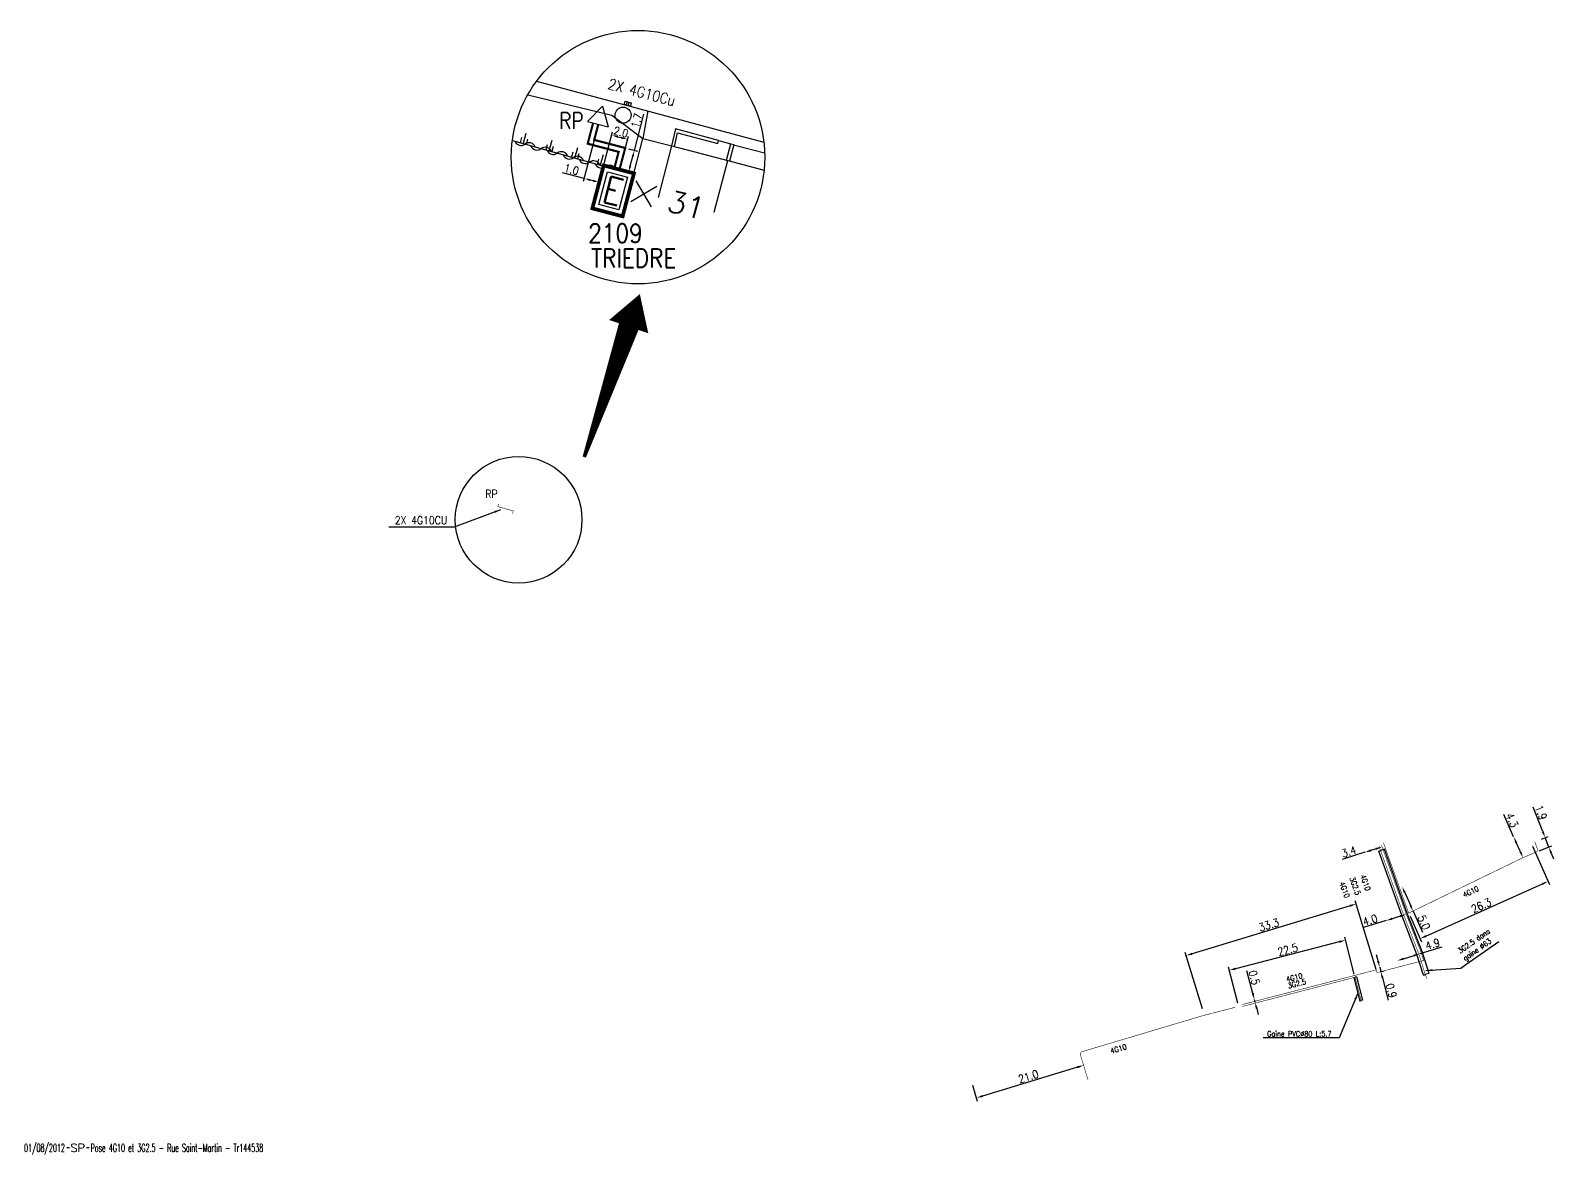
# Model space of a CAD drawing. Header units: millimetres. Extents: x 151012 to 151930, y 112069 to 113000.
# Drawn here: x 151012.1 to 151297.5, y 112261.6 to 112472.1 of the extents above; entities that cross this region are included whole.
import ezdxf
from ezdxf.enums import TextEntityAlignment as Align

# ---------------------------------------------------------------- set-up
doc = ezdxf.new("R2010")
doc.units = ezdxf.units.MM
doc.header["$PDMODE"] = 34
doc.linetypes.add('E_ST_Cu', pattern=[2000, 1000, 1000])
doc.layers.get('0').update_dxf_attribs({"linetype": 'CONTINUOUS'})
doc.layers.get('Defpoints').update_dxf_attribs({"linetype": 'CONTINUOUS'})
for name, color, linetype in [('bb01', 7, 'CONTINUOUS'), ('BB02', 7, 'CONTINUOUS'), ('BB06', 7, 'CONTINUOUS'), ('BB07', 7, 'CONTINUOUS'), ('bf02', 7, 'CONTINUOUS'), ('BF03', 7, 'CONTINUOUS'), ('BH01', 7, 'CONTINUOUS'), ('BH02', 7, 'CONTINUOUS'), ('BR01', 7, 'CONTINUOUS'), ('BR06', 7, 'CONTINUOUS'), ('BR12', 7, 'CONTINUOUS'), ('BR15', 7, 'CONTINUOUS'), ('BR16', 7, 'CONTINUOUS'), ('E_100', 3, 'CONTINUOUS'), ('E_400', 7, 'CONTINUOUS'), ('E_910', 7, 'CONTINUOUS'), ('M_200', 7, 'CONTINUOUS')]:
    doc.layers.add(name, color=color, linetype=linetype)
doc.styles.add('M_ROMANS', font='ROMANS.shx', dxfattribs={"width": 0.75})
doc.styles.get("Standard").update_dxf_attribs({"font": 'romans.shx', "width": 0.85})
doc.dimstyles.get("Standard").update_dxf_attribs({"dimtxt": 1.5, "dimasz": 1.2, "dimexe": 0.625, "dimexo": 0.625, "dimgap": 0.25, "dimtad": 1, "dimdec": 1, "dimzin": 0, "dimdsep": 46, "dimtxsty": 'Standard', "dimcen": -0.5, "dimadec": 0, "dimazin": 0, "dimtfac": 1, "dimtdec": 1, "dimtmove": 0, "dimatfit": 3, "dimfxl": 0, "dimtolj": 1, "dimtzin": 0, "dimarcsym": 0})

# ---------------------------------------------------------------- blocks, each defined once
blk = doc.blocks.new('Br1201')
at = {"color": 0, "linetype": 'Continuous'}
for p, q in [((-1, -0.58), (0, 1.15)), ((0, 1.15), (1, -0.58)), ((-1, -0.58), (1, -0.58))]:
    blk.add_line(p, q, dxfattribs=at)
blk = doc.blocks.new('BR0601')
at = {"color": 0, "linetype": 'Continuous'}
blk.add_circle((0, 0), 0.75, dxfattribs=at)
blk = doc.blocks.new('BR1501')
at = {"color": 0, "linetype": 'Continuous'}
blk.add_lwpolyline([(0.3, -0.15), (-0.3, -0.15), (-0.3, 0.15), (0.3, 0.15)], close=True, dxfattribs=at)
for points in [[(-0.1, 0.15), (-0.1, -0.15)], [(0.1, -0.15), (0.1, 0.15)]]:
    blk.add_lwpolyline(points, dxfattribs=at)
blk = doc.blocks.new('BB0701')
at = {"color": 0, "linetype": 'Continuous'}
for p, q in [((-1, 1), (1, -1)), ((-1, -1), (1, 1))]:
    blk.add_line(p, q, dxfattribs=at)
blk = doc.blocks.new('BH0201')
at = {"color": 0, "linetype": 'Continuous'}
for p, q in [((-0.29, 0.5), (-0.29, 0)), ((0, 1), (0, 0)), ((0.29, 0.5), (0.29, 0))]:
    blk.add_line(p, q, dxfattribs=at)
blk = doc.blocks.new('BF0301')
at = {"color": 0, "linetype": 'Continuous'}
for centre, start, end in [((-0.5, 0.38), 216.8699, 323.1304), ((0.5, -0.37), 36.8699, 143.1303)]:
    blk.add_arc(centre, 0.625, start, end, dxfattribs=at)
blk = doc.blocks.new('*D61')
at = {"layer": 'Defpoints', "color": 0, "linetype": 'Continuous', "transparency": 16777216}
for p in [(151123.55, 112450.12), (151125.27, 112449.66), (151119.52, 112446.86)]:
    blk.add_point(p, dxfattribs=at)
at = {"layer": 'E_100', "color": 0, "linetype": 'Continuous', "lineweight": -2, "transparency": 16777216}
for p, q in [((151125.27, 112449.66), (151127.05, 112456.45)), ((151124.15, 112449.96), (151125.87, 112449.51)), ((151124.51, 112446.79), (151124.96, 112448.5)), ((151120.12, 112446.7), (151124.81, 112445.47))]:
    blk.add_line(p, q, dxfattribs=at)
at = {"layer": 'E_100', "color": 0, "linetype": 'Continuous', "transparency": 16777216}
for points in [[(151124.77, 112448.55), (151125.15, 112448.45), (151125.27, 112449.66)], [(151124.32, 112446.84), (151124.7, 112446.73), (151124.2, 112445.63)]]:
    blk.add_solid(points, dxfattribs=at)
at = {"layer": 'E_100', "color": 0, "linetype": 'Continuous', "transparency": 16777216, "insert": (151125.7, 112455.26), "char_height": 1.5, "attachment_point": 5, "rotation": 75.2664}
blk.add_mtext('\\A1;1.7', dxfattribs=at)
blk = doc.blocks.new('*D62')
at = {"layer": 'Defpoints', "color": 0, "linetype": 'Continuous', "transparency": 16777216}
for p in [(151123.98, 112451.75), (151119.52, 112446.86), (151122.48, 112446.08)]:
    blk.add_point(p, dxfattribs=at)
at = {"layer": 'E_100', "color": 0, "linetype": 'Continuous', "lineweight": -2, "transparency": 16777216}
for p, q in [((151119.68, 112447.46), (151121.17, 112453.14)), ((151122.17, 112452.23), (151122.82, 112452.06)), ((151122.64, 112446.68), (151124.14, 112452.36))]:
    blk.add_line(p, q, dxfattribs=at)
at = {"layer": 'E_100', "color": 0, "linetype": 'Continuous', "transparency": 16777216}
for points in [[(151122.22, 112452.42), (151122.12, 112452.03), (151121.01, 112452.53)], [(151122.87, 112452.25), (151122.76, 112451.86), (151123.98, 112451.75)]]:
    blk.add_solid(points, dxfattribs=at)
at = {"layer": 'E_100', "color": 0, "linetype": 'Continuous', "transparency": 16777216, "insert": (151122.75, 112453.11), "char_height": 1.5, "attachment_point": 5, "rotation": 345.2664}
blk.add_mtext('\\A1;2.0', dxfattribs=at)
blk = doc.blocks.new('*D63')
at = {"layer": 'Defpoints', "color": 0, "linetype": 'Continuous', "transparency": 16777216}
for p in [(151118.52, 112454.58), (151115.85, 112444.42), (151118.65, 112443.69)]:
    blk.add_point(p, dxfattribs=at)
at = {"layer": 'E_100', "color": 0, "linetype": 'Continuous', "lineweight": -2, "transparency": 16777216}
for p, q in [((151118.36, 112453.97), (151115.69, 112443.82)), ((151115.85, 112444.42), (151111.79, 112445.49)), ((151117.49, 112443.99), (151117.01, 112444.12))]:
    blk.add_line(p, q, dxfattribs=at)
at = {"layer": 'E_100', "color": 0, "linetype": 'Continuous', "transparency": 16777216}
for points in [[(151117.06, 112444.31), (151116.96, 112443.93), (151115.85, 112444.42)], [(151117.54, 112444.18), (151117.44, 112443.8), (151118.65, 112443.69)]]:
    blk.add_solid(points, dxfattribs=at)
at = {"layer": 'E_100', "color": 0, "linetype": 'Continuous', "transparency": 16777216, "insert": (151113.49, 112446.08), "char_height": 1.5, "attachment_point": 5, "rotation": 345.2664}
blk.add_mtext('\\A1;1.0', dxfattribs=at)
blk = doc.blocks.new('*U64')
at = {"layer": 'M_200', "color": 0, "linetype": 'Continuous', "const_width": 0.35, "flags": 128}
blk.add_lwpolyline([(2.93, 4.16), (2.93, 0), (0, 0), (0, 4.16)], close=True, dxfattribs=at)
at = {"layer": 'M_200', "color": 0, "linetype": 'Continuous'}
blk.add_lwpolyline([(0.5, 3.66), (2.43, 3.66), (2.43, 0.5), (0.5, 0.5)], close=True, dxfattribs=at)
at = {"layer": 'M_200', "insert": (1.46, 2.08), "char_height": 2.5, "width": 2.928, "attachment_point": 5}
blk.add_mtext('E', dxfattribs=at)
at = {"layer": 'M_200', "color": 0, "linetype": 'Continuous', "width": 0.85}
for tag, p in [('NUM', (2, 17.06)), ('NOM', (2, 10.65))]:
    blk.add_attdef(tag, text='', height=4, dxfattribs=at).set_placement(p, align=Align.MIDDLE)
at = {"layer": 'M_200', "color": 0, "linetype": 'Continuous', "style": 'M_ROMANS', "width": 0.75, "flags": 3}
for tag, p in [('DEF_LEG', (1.87, -2.99)), ('DEF_COUP', (1.87, -5.49)), ('DEF_TYPE', (1.87, -7.99))]:
    blk.add_attdef(tag, text='', height=1.2, dxfattribs=at).set_placement(p, align=Align.MIDDLE)
blk = doc.blocks.new('*D65')
at = {"layer": 'Defpoints', "color": 0, "linetype": 'Continuous', "transparency": 16777216}
for p in [(151209.44, 112278.26), (151188.43, 112275.17), (151189.35, 112272.16)]:
    blk.add_point(p, dxfattribs=at)
at = {"layer": 'E_100', "color": 0, "linetype": 'Continuous', "lineweight": -2, "transparency": 16777216}
for p, q in [((151208.29, 112277.92), (151190.49, 112272.51)), ((151188.62, 112274.57), (151189.53, 112271.56))]:
    blk.add_line(p, q, dxfattribs=at)
at = {"layer": 'E_100', "color": 0, "linetype": 'Continuous', "transparency": 16777216}
for points in [[(151208.23, 112278.11), (151208.35, 112277.72), (151209.44, 112278.26)], [(151190.44, 112272.7), (151190.55, 112272.32), (151189.35, 112272.16)]]:
    blk.add_solid(points, dxfattribs=at)
at = {"layer": 'E_100', "color": 0, "linetype": 'Continuous', "transparency": 16777216, "insert": (151199.1, 112276.17), "char_height": 1.5, "attachment_point": 5, "rotation": 16.89}
blk.add_mtext('\\A1;21.0', dxfattribs=at)
blk = doc.blocks.new('*D66')
at = {"layer": 'Defpoints', "color": 0, "linetype": 'Continuous', "transparency": 16777216}
for p in [(151228.67, 112298.82), (151264.44, 112295.64), (151231.88, 112288.24)]:
    blk.add_point(p, dxfattribs=at)
at = {"layer": 'E_100', "color": 0, "linetype": 'Continuous', "lineweight": -2, "transparency": 16777216}
for p, q in [((151264.26, 112296.24), (151260.35, 112309.09)), ((151259.39, 112308.15), (151229.82, 112299.17)), ((151231.7, 112288.84), (151228.49, 112299.42))]:
    blk.add_line(p, q, dxfattribs=at)
at = {"layer": 'E_100', "color": 0, "linetype": 'Continuous', "transparency": 16777216}
for points in [[(151259.33, 112308.34), (151259.44, 112307.96), (151260.53, 112308.5)], [(151229.76, 112299.36), (151229.88, 112298.98), (151228.67, 112298.82)]]:
    blk.add_solid(points, dxfattribs=at)
at = {"layer": 'E_100', "color": 0, "linetype": 'Continuous', "transparency": 16777216, "insert": (151244.16, 112304.57), "char_height": 1.5, "attachment_point": 5, "rotation": 16.89}
blk.add_mtext('\\A1;33.3', dxfattribs=at)
blk = doc.blocks.new('*D67')
at = {"layer": 'Defpoints', "color": 0, "linetype": 'Continuous', "transparency": 16777216}
for p in [(151264.44, 112295.64), (151264.93, 112296.65), (151264.93, 112296.65)]:
    blk.add_point(p, dxfattribs=at)
at = {"layer": 'E_100', "color": 0, "linetype": 'Continuous', "lineweight": -2, "transparency": 16777216}
for p, q in [((151264.63, 112297.81), (151264.33, 112298.97)), ((151264.93, 112296.65), (151265.14, 112295.82)), ((151265.04, 112295.8), (151265.75, 112295.98)), ((151265.44, 112294.66), (151266.52, 112290.49))]:
    blk.add_line(p, q, dxfattribs=at)
at = {"layer": 'E_100', "color": 0, "linetype": 'Continuous', "transparency": 16777216}
for points in [[(151264.82, 112297.86), (151264.43, 112297.76), (151264.93, 112296.65)], [(151265.64, 112294.71), (151265.25, 112294.61), (151265.14, 112295.82)]]:
    blk.add_solid(points, dxfattribs=at)
at = {"layer": 'E_100', "color": 0, "linetype": 'Continuous', "transparency": 16777216, "insert": (151267.1, 112292.25), "char_height": 1.5, "attachment_point": 5, "rotation": 284.4999}
blk.add_mtext('\\A1;0.9', dxfattribs=at)
blk = doc.blocks.new('*D68')
at = {"layer": 'Defpoints', "color": 0, "linetype": 'Continuous', "transparency": 16777216}
for p in [(151294.65, 112320.42), (151295.93, 112320.92), (151294.21, 112318.2)]:
    blk.add_point(p, dxfattribs=at)
at = {"layer": 'E_100', "color": 0, "linetype": 'Continuous', "lineweight": -2, "transparency": 16777216}
for p, q in [((151295.49, 112322.04), (151293.69, 112326.61)), ((151295.23, 112320.65), (151296.51, 112321.15)), ((151296.63, 112319.15), (151295.93, 112320.92)), ((151294.79, 112318.42), (151297.21, 112319.38)), ((151297.07, 112318.03), (151297.5, 112316.92))]:
    blk.add_line(p, q, dxfattribs=at)
at = {"layer": 'E_100', "color": 0, "linetype": 'Continuous', "transparency": 16777216}
for points in [[(151295.68, 112322.11), (151295.3, 112321.96), (151295.93, 112320.92)], [(151297.25, 112318.11), (151296.88, 112317.96), (151296.63, 112319.15)]]:
    blk.add_solid(points, dxfattribs=at)
at = {"layer": 'E_100', "color": 0, "linetype": 'Continuous', "transparency": 16777216, "insert": (151295.16, 112325.61), "char_height": 1.5, "attachment_point": 5, "rotation": 291.4873}
blk.add_mtext('\\A1;1.9', dxfattribs=at)
blk = doc.blocks.new('*D69')
at = {"layer": 'Defpoints', "color": 0, "linetype": 'Continuous', "transparency": 16777216}
for p in [(151290.03, 112321.08), (151290.03, 112321.08), (151291.78, 112317.16)]:
    blk.add_point(p, dxfattribs=at)
at = {"layer": 'E_100', "color": 0, "linetype": 'Continuous', "lineweight": -2, "transparency": 16777216}
for p, q in [((151290.03, 112321.08), (151288.17, 112325.23)), ((151291.29, 112318.25), (151290.52, 112319.99))]:
    blk.add_line(p, q, dxfattribs=at)
at = {"layer": 'E_100', "color": 0, "linetype": 'Continuous', "transparency": 16777216}
for points in [[(151290.7, 112320.07), (151290.33, 112319.9), (151290.03, 112321.08)], [(151291.48, 112318.33), (151291.11, 112318.17), (151291.78, 112317.16)]]:
    blk.add_solid(points, dxfattribs=at)
at = {"layer": 'E_100', "color": 0, "linetype": 'Continuous', "transparency": 16777216, "insert": (151289.73, 112324.19), "char_height": 1.5, "attachment_point": 5, "rotation": 294.108}
blk.add_mtext('\\A1;4.3', dxfattribs=at)
blk = doc.blocks.new('*D70')
at = {"layer": 'Defpoints', "color": 0, "linetype": 'Continuous', "transparency": 16777216}
for p in [(151268.26, 112297.87), (151268.26, 112297.87), (151272.51, 112299.2)]:
    blk.add_point(p, dxfattribs=at)
at = {"layer": 'E_100', "color": 0, "linetype": 'Continuous', "lineweight": -2, "transparency": 16777216}
for p, q in [((151272.51, 112299.2), (151276.62, 112300.48)), ((151268.45, 112297.27), (151268.45, 112297.27)), ((151269.4, 112298.23), (151271.37, 112298.84)), ((151272.7, 112298.6), (151272.7, 112298.6))]:
    blk.add_line(p, q, dxfattribs=at)
at = {"layer": 'E_100', "color": 0, "linetype": 'Continuous', "transparency": 16777216}
for points in [[(151269.34, 112298.42), (151269.46, 112298.04), (151268.26, 112297.87)], [(151271.31, 112299.03), (151271.42, 112298.65), (151272.51, 112299.2)]]:
    blk.add_solid(points, dxfattribs=at)
at = {"layer": 'E_100', "color": 0, "linetype": 'Continuous', "transparency": 16777216, "insert": (151274.84, 112300.97), "char_height": 1.5, "attachment_point": 5, "rotation": 17.3589}
blk.add_mtext('\\A1;4.9', dxfattribs=at)
blk = doc.blocks.new('*D71')
at = {"layer": 'Defpoints', "color": 0, "linetype": 'Continuous', "transparency": 16777216}
for p in [(151293.3, 112319.89), (151296.51, 112312.73), (151270.36, 112306.77)]:
    blk.add_point(p, dxfattribs=at)
at = {"layer": 'E_100', "color": 0, "linetype": 'Continuous', "lineweight": -2, "transparency": 16777216}
for p, q in [((151293.56, 112319.32), (151296.76, 112312.16)), ((151273.6, 112302.48), (151295.41, 112312.24)), ((151270.62, 112306.2), (151272.76, 112301.42))]:
    blk.add_line(p, q, dxfattribs=at)
at = {"layer": 'E_100', "color": 0, "linetype": 'Continuous', "transparency": 16777216}
for points in [[(151295.33, 112312.42), (151295.49, 112312.06), (151296.51, 112312.73)], [(151273.52, 112302.66), (151273.68, 112302.3), (151272.5, 112301.99)]]:
    blk.add_solid(points, dxfattribs=at)
at = {"layer": 'E_100', "color": 0, "linetype": 'Continuous', "transparency": 16777216, "insert": (151283.96, 112308.21), "char_height": 1.5, "attachment_point": 5, "rotation": 24.108}
blk.add_mtext('\\A1;26.3', dxfattribs=at)
blk = doc.blocks.new('GIS_MODF')
at = {"color": 0, "linetype": 'Continuous', "flags": 128}
for points in [[(-2.18, -0.01), (-1.68, -0.01)], [(1.52, -0.01), (2.02, -0.01)]]:
    blk.add_lwpolyline(points, dxfattribs=at)
at = {"color": 0, "linetype": 'Continuous', "width": 0.5}
blk.add_attdef('DATE', text='', height=1.5, dxfattribs=at).set_placement((-2.5, -0.8), align=Align.RIGHT)
at = {"color": 0, "linetype": 'Continuous', "width": 1.771291}
blk.add_attdef('USER', text='', height=1.5, dxfattribs=at).set_placement((-1.51, -0.8), (1.28, -0.8), align=Align.FIT)
at = {"color": 0, "linetype": 'Continuous', "width": 0.5}
blk.add_attdef('DESC', (2.29, -0.8), '', height=1.5, dxfattribs=at)
blk = doc.blocks.new('*D73')
at = {"layer": 'Defpoints', "color": 0, "linetype": 'Continuous', "transparency": 16777216}
for p in [(151269.13, 112311.73), (151269.13, 112311.73), (151271.17, 112307.17)]:
    blk.add_point(p, dxfattribs=at)
at = {"layer": 'E_100', "color": 0, "linetype": 'Continuous', "lineweight": -2, "transparency": 16777216}
for p, q in [((151269.62, 112310.63), (151270.68, 112308.26)), ((151271.17, 112307.17), (151272.96, 112303.18))]:
    blk.add_line(p, q, dxfattribs=at)
at = {"layer": 'E_100', "color": 0, "linetype": 'Continuous', "transparency": 16777216}
for points in [[(151269.8, 112310.72), (151269.44, 112310.55), (151269.13, 112311.73)], [(151270.87, 112308.34), (151270.5, 112308.18), (151271.17, 112307.17)]]:
    blk.add_solid(points, dxfattribs=at)
at = {"layer": 'E_100', "color": 0, "linetype": 'Continuous', "transparency": 16777216, "insert": (151273.22, 112305.03), "char_height": 1.5, "attachment_point": 5, "rotation": 294.108}
blk.add_mtext('\\A1;5.0', dxfattribs=at)
blk = doc.blocks.new('*D74')
at = {"layer": 'Defpoints', "color": 0, "linetype": 'Continuous', "transparency": 16777216}
for p in [(151262.14, 112318.17), (151262.14, 112318.17), (151265.38, 112319.18)]:
    blk.add_point(p, dxfattribs=at)
at = {"layer": 'E_100', "color": 0, "linetype": 'Continuous', "lineweight": -2, "transparency": 16777216}
for p, q in [((151262.14, 112318.17), (151257.91, 112316.84)), ((151264.24, 112318.82), (151263.28, 112318.52))]:
    blk.add_line(p, q, dxfattribs=at)
at = {"layer": 'E_100', "color": 0, "linetype": 'Continuous', "transparency": 16777216}
for points in [[(151263.22, 112318.71), (151263.34, 112318.33), (151262.14, 112318.17)], [(151264.18, 112319.01), (151264.3, 112318.63), (151265.38, 112319.18)]]:
    blk.add_solid(points, dxfattribs=at)
at = {"layer": 'E_100', "color": 0, "linetype": 'Continuous', "transparency": 16777216, "insert": (151259.15, 112318.28), "char_height": 1.5, "attachment_point": 5, "rotation": 17.3589}
blk.add_mtext('\\A1;3.4', dxfattribs=at)
blk = doc.blocks.new('*D75')
at = {"layer": 'Defpoints', "color": 0, "linetype": 'Continuous', "transparency": 16777216}
for p in [(151266.14, 112305.37), (151266.14, 112305.37), (151269.91, 112306.55)]:
    blk.add_point(p, dxfattribs=at)
at = {"layer": 'E_100', "color": 0, "linetype": 'Continuous', "lineweight": -2, "transparency": 16777216}
for p, q in [((151266.14, 112305.37), (151261.92, 112304.06)), ((151268.76, 112306.2), (151267.28, 112305.73)), ((151266.32, 112304.78), (151266.32, 112304.78))]:
    blk.add_line(p, q, dxfattribs=at)
at = {"layer": 'E_100', "color": 0, "linetype": 'Continuous', "transparency": 16777216}
for points in [[(151267.22, 112305.92), (151267.34, 112305.54), (151266.14, 112305.37)], [(151268.7, 112306.39), (151268.82, 112306), (151269.91, 112306.55)]]:
    blk.add_solid(points, dxfattribs=at)
at = {"layer": 'E_100', "color": 0, "linetype": 'Continuous', "transparency": 16777216, "insert": (151263.13, 112305.48), "char_height": 1.5, "attachment_point": 5, "rotation": 17.3589}
blk.add_mtext('\\A1;4.0', dxfattribs=at)
blk = doc.blocks.new('*D90')
at = {"layer": 'Defpoints', "color": 0, "linetype": 'Continuous', "transparency": 16777216}
for p in [(151241.45, 112290.58), (151241.45, 112290.58), (151241.58, 112290.09)]:
    blk.add_point(p, dxfattribs=at)
at = {"layer": 'E_100', "color": 0, "linetype": 'Continuous', "lineweight": -2, "transparency": 16777216}
for p, q in [((151241.15, 112291.74), (151240.06, 112295.97)), ((151241.58, 112290.09), (151241.45, 112290.58)), ((151241.88, 112288.93), (151242.18, 112287.77))]:
    blk.add_line(p, q, dxfattribs=at)
at = {"layer": 'E_100', "color": 0, "linetype": 'Continuous', "transparency": 16777216}
for points in [[(151241.35, 112291.79), (151240.96, 112291.69), (151241.45, 112290.58)], [(151242.07, 112288.98), (151241.68, 112288.88), (151241.58, 112290.09)]]:
    blk.add_solid(points, dxfattribs=at)
at = {"layer": 'E_100', "color": 0, "linetype": 'Continuous', "transparency": 16777216, "insert": (151241.42, 112294.69), "char_height": 1.5, "attachment_point": 5, "rotation": 284.4999}
blk.add_mtext('\\A1;0.5', dxfattribs=at)
blk = doc.blocks.new('*D91')
at = {"layer": 'Defpoints', "color": 0, "linetype": 'Continuous', "transparency": 16777216}
for p in [(151236.74, 112296.06), (151260.32, 112294.76), (151238.49, 112289.29)]:
    blk.add_point(p, dxfattribs=at)
at = {"layer": 'E_100', "color": 0, "linetype": 'Continuous', "lineweight": -2, "transparency": 16777216}
for p, q in [((151257.36, 112301.4), (151237.9, 112296.36)), ((151260.16, 112295.36), (151258.37, 112302.3)), ((151238.33, 112289.9), (151236.58, 112296.67))]:
    blk.add_line(p, q, dxfattribs=at)
at = {"layer": 'E_100', "color": 0, "linetype": 'Continuous', "transparency": 16777216}
for points in [[(151257.31, 112301.59), (151257.41, 112301.2), (151258.52, 112301.7)], [(151237.85, 112296.56), (151237.95, 112296.17), (151236.74, 112296.06)]]:
    blk.add_solid(points, dxfattribs=at)
at = {"layer": 'E_100', "color": 0, "linetype": 'Continuous', "transparency": 16777216, "insert": (151247.7, 112299.93), "char_height": 1.5, "attachment_point": 5, "rotation": 14.4999}
blk.add_mtext('\\A1;22.5', dxfattribs=at)

msp = doc.modelspace()

# ---------------------------------------------------------------- linework, layer by layer
at = {"layer": 'bb01'}
msp.add_lwpolyline([(151124.37, 112442.22), (151126.85, 112451.9), (151132.26, 112450.52), (151142.78, 112447.75), (151149.57, 112445.97)], dxfattribs=at)
at = {"layer": 'BB02'}
for p, q in [((151129.77, 112440.83), (151132.26, 112450.52)), ((151140.24, 112438.08), (151142.78, 112447.75))]:
    msp.add_line(p, q, dxfattribs=at)
at = {"layer": 'bf02'}
for points in [[(151132.78, 112450.4), (151133.37, 112452.99), (151140.91, 112450.97), (151141.05, 112451.52), (151132.95, 112453.69), (151132.22, 112450.53)], [(151142.53, 112447.82), (151143.34, 112450.92), (151143.89, 112450.77), (151143.07, 112447.67)]]:
    msp.add_lwpolyline(points, dxfattribs=at)
at = {"layer": 'BF03', "flags": 128}
msp.add_lwpolyline([(151102.42, 112451.5), (151122, 112446.01)], dxfattribs=at)
at = {"layer": 'BH01'}
msp.add_lwpolyline([(151105.29, 112460.09), (151121.03, 112456.29), (151126.85, 112451.9)], dxfattribs=at)
at = {"layer": 'BH01', "flags": 128}
msp.add_lwpolyline([(151102.42, 112451.5), (151125.12, 112445.14)], dxfattribs=at)
at = {"layer": 'BR01'}
msp.add_lwpolyline([(151106.95, 112462.63), (151124.65, 112457.9), (151149.52, 112451.2)], dxfattribs=at)
at = {"layer": 'BR16'}
for points in [[(151127.76, 112457.06), (151126.85, 112451.9)], [(151141.05, 112451.52), (151143.34, 112450.92)], [(151143.87, 112450.73), (151149.68, 112449.19)]]:
    msp.add_lwpolyline(points, dxfattribs=at)
at = {"layer": 'E_100', "linetype": 'E_ST_Cu', "flags": 128}
for points, const_width in [([(151121.55, 112446.46), (151122.32, 112449.4), (151116.52, 112450.93), (151117.54, 112454.82)], 0.4), ([(151122.43, 112445.89), (151123.55, 112450.12), (151117.74, 112451.64), (151118.51, 112454.56)], 0.4), ([(151099.81, 112383.47), (151099.67, 112382.94), (151102.58, 112382.13), (151102.44, 112381.59)], 0.1), ([(151264.79, 112319.36), (151264.91, 112319.01), (151269.44, 112306.38), (151272.27, 112299.12), (151273.71, 112294.52)], 0.1), ([(151239.18, 112289.29), (151253.75, 112293.06), (151260.32, 112294.76), (151261.45, 112290.38)], 0.1)]:
    msp.add_lwpolyline(points, dxfattribs=dict(at, const_width=const_width))
at = {"layer": 'E_100', "color": 7, "linetype": 'Continuous', "flags": 128}
msp.add_lwpolyline([(151115.88, 112392.22, 0.645, 3.87, 0), (151124.21, 112416.65, 3.87, 0, 0), (151126.29, 112422.76, 0, 7.74, 0), (151124.21, 112416.65, 7.74, 7.74, 0)], format="xyseb", dxfattribs=at)
at = {"layer": 'E_100', "linetype": 'E_ST_Cu', "const_width": 0.1, "flags": 128}
for points in [[(151265.54, 112319.97, -0.150034), (151265.71, 112319.74), (151265.85, 112319.35), (151270.36, 112306.77), (151271.17, 112307.17), (151271.17, 112307.17), (151291.78, 112317.16), (151294.21, 112318.2, 0.417466), (151294.48, 112318.82), (151293.98, 112320.15)], [(151210.27, 112275.55), (151208.85, 112280.21, -0.415681), (151209.19, 112280.83), (151231.49, 112287.48), (151237.84, 112289.13)]]:
    msp.add_lwpolyline(points, format="xyb", dxfattribs=at)
at = {"layer": 'E_100', "linetype": 'E_ST_Cu', "flags": 128}
msp.add_lwpolyline([(151239.09, 112289.63, 0.1, 0.1, 0), (151253.66, 112293.4, 0.1, 0.1, 0), (151264.29, 112296.15, 0.1, 0.1, 0), (151264.44, 112295.64, 0.1, 0.1, 0), (151264.44, 112295.64, 0.1, 0.1, 0), (151273.18, 112297.9, 0.1, 0.1, 0), (151272.75, 112299.27, 0.1, 0.1, 0), (151269.91, 112306.55, 0.1, 0.1, 0), (151265.38, 112319.18, 0.1, 0.1, 0), (151265.27, 112319.49, 0, 0, 0)], format="xyseb", dxfattribs=at)
at = {"layer": 'E_100', "color": 7, "linetype": 'Continuous'}
for centre, radius in [((151125.95, 112448.4), 23.74), ((151103.58, 112380.47), 11.87)]:
    msp.add_circle(centre, radius, dxfattribs=at)
at = {"layer": 'E_400', "color": 7, "linetype": 'CONTINUOUS', "ltscale": 0.5}
for p, q in [((151264.74, 112318.38), (151265.27, 112318.57)), ((151269.11, 112306.2), (151264.74, 112318.38)), ((151265.8, 112318.76), (151265.27, 112318.57)), ((151270.16, 112306.59), (151265.8, 112318.76)), ((151271.9, 112299.04), (151269.11, 112306.2)), ((151272.96, 112299.41), (151270.16, 112306.59)), ((151273.12, 112295.15), (151271.9, 112299.04)), ((151274.19, 112295.48), (151272.96, 112299.41)), ((151260.07, 112294.69), (151260.32, 112294.76)), ((151260.07, 112294.69), (151261.21, 112290.31)), ((151260.56, 112294.82), (151260.32, 112294.76)), ((151260.56, 112294.82), (151261.69, 112290.44)), ((151273.12, 112295.15), (151273.66, 112295.32)), ((151274.19, 112295.48), (151273.66, 112295.32)), ((151261.21, 112290.31), (151261.45, 112290.38)), ((151261.69, 112290.44), (151261.45, 112290.38))]:
    msp.add_line(p, q, dxfattribs=at)

# ---------------------------------------------------------------- block references
at = {"layer": 'BB07', "xscale": 2.000000000005927, "yscale": 2.000000000005927, "zscale": 2.000000000005927, "rotation": 75.61833878094097}
msp.add_blockref('BB0701', (151127.06, 112441.53), dxfattribs=at)
at = {"layer": 'BF03', "xscale": 1.999999999989283, "yscale": 1.999999999989283, "zscale": 1.999999999989283, "rotation": 344.3428520454756}
for p in [(151104.78, 112450.84), (151107.8, 112449.99), (151110.82, 112449.15), (151113.83, 112448.3), (151116.85, 112447.46), (151119.86, 112446.61)]:
    msp.add_blockref('BF0301', p, dxfattribs=at)
at = {"layer": 'BH02', "xscale": 1.999999999989283, "yscale": 1.999999999989283, "zscale": 1.999999999989283, "rotation": 344.3428520454756}
for p in [(151104.41, 112450.94), (151109.23, 112449.59), (151114.04, 112448.24), (151118.86, 112446.89)]:
    msp.add_blockref('BH0201', p, dxfattribs=at)
at = {"layer": 'BR06', "xscale": 1.999999999991486, "yscale": 1.999999999991486, "zscale": 1.999999999991486, "rotation": 346.4187027428458}
msp.add_blockref('BR0601', (151123.15, 112456.27), dxfattribs=at)
at = {"layer": 'BR12', "xscale": 2.00000000000776, "yscale": 2.00000000000776, "zscale": 2.00000000000776, "rotation": 345.4850911779328}
msp.add_blockref('Br1201', (151118.74, 112455.7), dxfattribs=at)
at = {"layer": 'BR15', "xscale": 2.000000000008205, "yscale": 2.000000000008205, "zscale": 2.000000000008205, "rotation": 345.0455594085205}
msp.add_blockref('BR1501', (151124.03, 112458.42), dxfattribs=at)
at = {"layer": 'E_910', "color": 7}
ref = msp.add_blockref('GIS_MODF', (151021.07, 112262.85), dxfattribs=at)
ref.add_attrib('DATE', '01/08/2012', dxfattribs={"layer": '0', "color": 0, "linetype": 'Continuous', "height": 1.5, "width": 0.5}).set_placement((151018.56, 112262.05), align=Align.RIGHT)
ref.add_attrib('USER', 'SP', dxfattribs={"layer": '0', "color": 0, "linetype": 'Continuous', "height": 1.5, "width": 1.025485}).set_placement((151019.56, 112262.05), (151022.34, 112262.05), align=Align.FIT)
ref.add_attrib('DESC', 'Pose 4G10 et 3G2.5 - Rue Saint-Martin - Tr144538', (151023.36, 112262.05), dxfattribs={"layer": '0', "color": 0, "linetype": 'Continuous', "height": 1.5, "width": 0.5})
at = {"layer": 'M_200', "linetype": 'E_ST_Cu'}
ref = msp.add_blockref('*U64', (151117.4, 112438.81), dxfattribs=dict(at, xscale=2.000000000004201, yscale=2.000000000004201, zscale=2.000000000004201, rotation=345.2664041442986))
ref.add_attrib('NUM', '2109', dxfattribs={"color": 0, "linetype": 'Continuous', "height": 3.5, "width": 0.85}).set_placement((151121.72, 112434.14), align=Align.MIDDLE)
ref.add_attrib('NOM', 'TRIEDRE', dxfattribs={"color": 0, "linetype": 'Continuous', "height": 3.5, "width": 0.85}).set_placement((151125.14, 112429.49), align=Align.MIDDLE)

# ---------------------------------------------------------------- texts
at = {"layer": 'BB06'}
msp.add_text('31', height=4, rotation=345.2664, dxfattribs=at).set_placement((151135, 112439.46), align=Align.MIDDLE)
at = {"layer": 'E_100', "linetype": 'Continuous', "width": 0.85}
for s, height, rotation, p in [('2X 4G10Cu', 2, 345.1591, (151120.17, 112461.24)), ('4G10', 1, 289.7198, (151257.36, 112312.44)), ('3G2.5', 1, 289.7198, (151259.26, 112313.34)), ('4G10', 1, 289.7198, (151261.26, 112313.78)), ('3G2.5', 1, 14.4999, (151247.84, 112292.64))]:
    msp.add_text(s, height=height, rotation=rotation, dxfattribs=at).set_placement(p)
for height, p in [(3, (151111.19, 112453.74)), (1.5, (151097.34, 112384.56))]:
    msp.add_text('RP', height=height, dxfattribs=at).set_placement(p)
for rotation, p in [(25.6792, (151282, 112310.79)), (14.4999, (151248.93, 112294.72)), (16.6031, (151215.98, 112281.35))]:
    msp.add_text('4G10', height=1, rotation=rotation, dxfattribs=at).set_placement(p, align=Align.MIDDLE)
at = {"layer": 'E_100', "linetype": 'Continuous', "insert": (151090.21, 112379.63), "char_height": 1.5, "attachment_point": 9}
msp.add_mtext('2X 4G10CU', dxfattribs=at)
at = {"layer": 'E_100', "linetype": 'Continuous', "insert": (151280.3, 112298.74), "char_height": 1, "attachment_point": 4, "rotation": 34.983}
msp.add_mtext('\\A1;3G2.5 dans\\Pgaine %%C63', dxfattribs=at)
at = {"layer": 'E_400', "linetype": 'Continuous', "insert": (151255.91, 112283.67), "char_height": 1, "attachment_point": 9}
msp.add_mtext('\\A1;Gaine PVC%%C80 L:5.7', dxfattribs=at)

# ---------------------------------------------------------------- dimensions: what is measured, and where the dimension line sits
at = {"layer": 'E_100', "linetype": 'Continuous'}
for base, p1, p2, angle, text, picture, middle in [((151125.27, 112449.66), (151119.52, 112446.86), (151123.55, 112450.12), 75.2664, '1.7', '*D61', (151126.67, 112455.01)), ((151115.85, 112444.42), (151118.65, 112443.69), (151118.52, 112454.58), 165.2664, '1.0', '*D63', (151113.24, 112445.11)), ((151123.98, 112451.75), (151119.52, 112446.86), (151122.48, 112446.08), 345.2664, '2.0', '*D62', (151122.49, 112452.14)), ((151296.51, 112312.73), (151270.36, 112306.77), (151293.3, 112319.89), 204.108, '26.3', '*D71', (151284.37, 112307.3)), ((151266.14, 112305.37), (151269.91, 112306.55), (151266.14, 112305.37), 17.3589, '4.0', '*D75', (151263.43, 112304.53)), ((151268.26, 112297.87), (151272.51, 112299.2), (151268.26, 112297.87), 17.3589, '4.9', '*D70', (151275.14, 112300.02))]:
    dim = msp.add_linear_dim(base=base, p1=p1, p2=p2, angle=angle, text=text, dimstyle='Standard', dxfattribs=at)
    dim.commit()
    dim.dimension.update_dxf_attribs({"geometry": picture, "text_midpoint": middle, "dimtype": 160})
for base, p1, p2, angle, picture, middle in [((151290.03, 112321.08), (151291.78, 112317.16), (151290.03, 112321.08), 294.108, '*D69', (151288.82, 112323.78)), ((151295.93, 112320.92), (151294.21, 112318.2), (151294.65, 112320.42), 291.4873, '*D68', (151294.23, 112325.24)), ((151262.14, 112318.17), (151265.38, 112319.18), (151262.14, 112318.17), 17.3589, '*D74', (151259.45, 112317.33)), ((151269.13, 112311.73), (151271.17, 112307.17), (151269.13, 112311.73), 294.108, '*D73', (151272.31, 112304.62)), ((151228.67, 112298.82), (151264.44, 112295.64), (151231.88, 112288.24), 16.89, '*D66', (151244.45, 112303.61)), ((151236.74, 112296.06), (151260.32, 112294.76), (151238.49, 112289.29), 14.4999, '*D91', (151247.95, 112298.96)), ((151264.93, 112296.65), (151264.44, 112295.64), (151264.93, 112296.65), 284.4999, '*D67', (151266.13, 112292)), ((151241.45, 112290.58), (151241.58, 112290.09), (151241.45, 112290.58), 284.4999, '*D90', (151240.45, 112294.43)), ((151189.35, 112272.16), (151209.44, 112278.26), (151188.43, 112275.17), 16.89, '*D65', (151199.39, 112275.21))]:
    dim = msp.add_linear_dim(base=base, p1=p1, p2=p2, angle=angle, dimstyle='Standard', dxfattribs=at)
    dim.commit()
    dim.dimension.update_dxf_attribs({"geometry": picture, "text_midpoint": middle, "dimtype": 160})

# ---------------------------------------------------------------- leaders
at = {"layer": 'E_100', "linetype": 'Continuous', "annotation_type": 0, "has_hookline": 1, "hookline_direction": 1, "text_width": 10.81}
msp.add_leader([(151100.21, 112382.36), (151091.53, 112379.06), (151090.33, 112379.06)], dimstyle='Standard', dxfattribs=at)
at = {"layer": 'E_100', "linetype": 'Continuous', "annotation_type": 0, "has_hookline": 1, "hookline_direction": 0, "text_width": 7.29, "horizontal_direction": (0.819322, 0.573334, 0)}
msp.add_leader([(151273.6, 112296), (151280.11, 112296.47), (151281.1, 112297.16)], dimstyle='Standard', dxfattribs=at)
at = {"layer": 'E_400', "linetype": 'Continuous', "annotation_type": 0, "has_hookline": 1, "hookline_direction": 1, "text_width": 12.83}
msp.add_leader([(151260.83, 112291.76), (151257.36, 112283.42), (151256.16, 112283.42)], dimstyle='Standard', dxfattribs=at)

doc.saveas('drawing.dxf')
